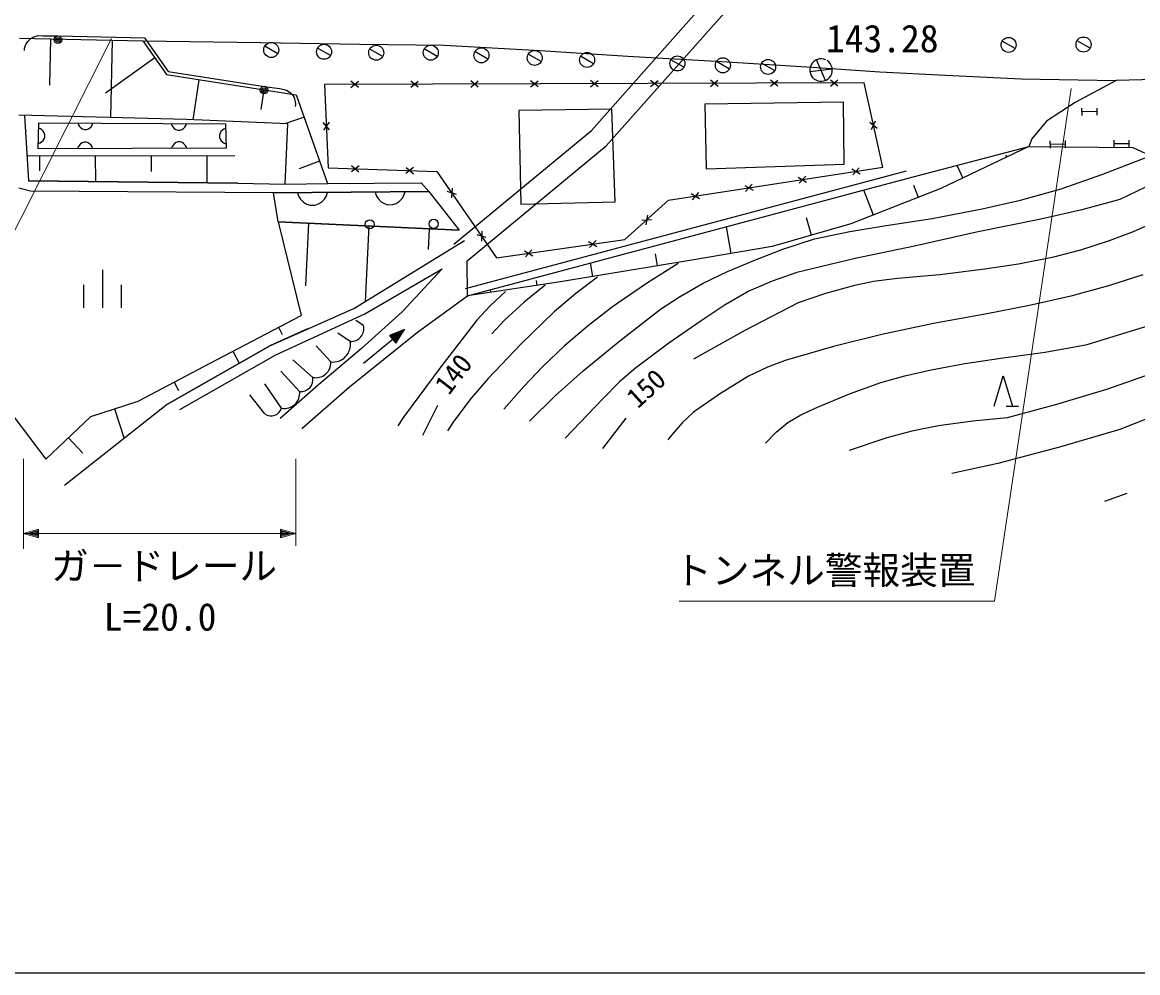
# Model space of a CAD drawing. Units: millimetres, scale not verified. Extents: x 40000 to 680000, y 20000 to 380000.
# Drawn here: x 383572 to 457626, y 205000 to 268084 of the extents above; entities that cross this region are included whole.
import ezdxf
from ezdxf.enums import TextEntityAlignment as Align

# ---------------------------------------------------------------- set-up
doc = ezdxf.new("R2010")
doc.units = ezdxf.units.MM
doc.header["$LTSCALE"] = 1000
for name, color, linetype, lineweight in [('M-BGD', 7, 'Continuous', 25), ('M-STR-HTXT', 7, 'Continuous', 13), ('M-TTL-BAND', 7, 'Continuous', 25)]:
    doc.layers.add(name, color=color, linetype=linetype, lineweight=lineweight)
doc.styles.add('ＭＳ ゴシック', font='')
doc.styles.get('ＭＳ ゴシック').set_extended_font_data('MS Gothic')

msp = doc.modelspace()

# ---------------------------------------------------------------- linework, layer by layer
at = {"layer": 'M-BGD'}
for p, q in [((421362, 260905), (453955, 297705)), ((422332, 259876), (455131, 296909)), ((383395, 267021), (391583, 266851)), ((383727, 266370), (383812, 266612)), ((383812, 266612), (383936, 266812)), ((383936, 266812), (384140, 267010)), ((384140, 267010), (384343, 267128)), ((384343, 267128), (384624, 267203)), ((384624, 267203), (384944, 267196)), ((384944, 267196), (385944, 267176)), ((385442, 266978), (385380, 263908)), ((385944, 267176), (391694, 267058)), ((389536, 266893), (389432, 261758)), ((391583, 266851), (393148, 264614)), ((391583, 266851), (399411, 266738)), ((391694, 267058), (393248, 264816)), ((399411, 266738), (405992, 266634)), ((405992, 266634), (411580, 266564)), ((449488, 266338), (448624, 266831)), ((454461, 266365), (453597, 266858)), ((383724, 266208), (383727, 266370)), ((400532, 266000), (399668, 266493)), ((404040, 265881), (403176, 266373)), ((407500, 265817), (406636, 266310)), ((411124, 265824), (410259, 266317)), ((411580, 266564), (417955, 266217)), ((414489, 265645), (413625, 266138)), ((418026, 265473), (417161, 265965)), ((417955, 266217), (423783, 265835)), ((392365, 265732), (389093, 263386)), ((421505, 265338), (420641, 265830)), ((423783, 265835), (430016, 265488)), ((427499, 265107), (426634, 265599)), ((430516, 264983), (429651, 265475)), ((430016, 265488), (435981, 265107)), ((433520, 264875), (432655, 265368)), ((436901, 264227), (436308, 265596)), ((393148, 264614), (401757, 263262)), ((393248, 264816), (399659, 263833)), ((435865, 264817), (437345, 265006)), ((435981, 265107), (440505, 264794)), ((440505, 264794), (444859, 264586)), ((444859, 264586), (449898, 264343)), ((395300, 264276), (394892, 261614)), ((399659, 263833), (400648, 263681)), ((400648, 263681), (400964, 263632)), ((400964, 263632), (401156, 263562)), ((439460, 264057), (403644, 263964)), ((403644, 263964), (403874, 258418)), ((405885, 263767), (405383, 264171)), ((405384, 263766), (405883, 264173)), ((409864, 263778), (409363, 264182)), ((409364, 263777), (409863, 264183)), ((413844, 263788), (413342, 264192)), ((413343, 263787), (413843, 264193)), ((417823, 263799), (417322, 264202)), ((417323, 263797), (417822, 264204)), ((421803, 263809), (421302, 264213)), ((421303, 263808), (421802, 264214)), ((425782, 263819), (425281, 264223)), ((425282, 263818), (425781, 264224)), ((429762, 263830), (429261, 264233)), ((429262, 263828), (429761, 264235)), ((433742, 263840), (433240, 264244)), ((433241, 263839), (433741, 264245)), ((437721, 263850), (437220, 264254)), ((437221, 263849), (437720, 264255)), ((440703, 258465), (439460, 264057)), ((449898, 264343), (456204, 264221)), ((456204, 264221), (453484, 262756)), ((458768, 264281), (456204, 264221)), ((399604, 263600), (399405, 262299)), ((401156, 263562), (401376, 263405)), ((401376, 263405), (401516, 263261)), ((401516, 263261), (401611, 263083)), ((401611, 263083), (401693, 262824)), ((401757, 263262), (403828, 257390)), ((401703, 262618), (401685, 262498)), ((401693, 262824), (401703, 262618)), ((422712, 262322), (416532, 262230)), ((416532, 262230), (416667, 256020)), ((422937, 256157), (422712, 262322)), ((438094, 262778), (428891, 262640)), ((428891, 262640), (428982, 258349)), ((438139, 258668), (438094, 262778)), ((453484, 262756), (451573, 261526)), ((453905, 262388), (453909, 261902)), ((454908, 262153), (453907, 262145)), ((454906, 262396), (454910, 261910)), ((394483, 261631), (383342, 261911)), ((383711, 261902), (383986, 257553)), ((384620, 259685), (384659, 261418)), ((384659, 261418), (397069, 261339)), ((401204, 261352), (394483, 261631)), ((402275, 261794), (401066, 261357)), ((403970, 260947), (403549, 261436)), ((403949, 261453), (403570, 260930)), ((439832, 261464), (440332, 261059)), ((439942, 260970), (440222, 261553)), ((451573, 261526), (450589, 260354)), ((384770, 261015), (384651, 261058)), ((384869, 260952), (384770, 261015)), ((384966, 260848), (384869, 260952)), ((385024, 260746), (384966, 260848)), ((385061, 260623), (385024, 260746)), ((387261, 261402), (387301, 261280)), ((387301, 261280), (387360, 261178)), ((387360, 261178), (387459, 261076)), ((387459, 261076), (387559, 261015)), ((387559, 261015), (387679, 260974)), ((387679, 260974), (387839, 260973)), ((387839, 260973), (387959, 261012)), ((387959, 261012), (388060, 261073)), ((388060, 261073), (388160, 261173)), ((388160, 261173), (388221, 261274)), ((388221, 261274), (388262, 261395)), ((393466, 261362), (393505, 261241)), ((393505, 261241), (393565, 261139)), ((393565, 261139), (393664, 261037)), ((393664, 261037), (393764, 260976)), ((393764, 260976), (393884, 260934)), ((393884, 260934), (394044, 260933)), ((394044, 260933), (394164, 260973)), ((394164, 260973), (394264, 261033)), ((394264, 261033), (394365, 261134)), ((394365, 261134), (394426, 261235)), ((394426, 261235), (394467, 261356)), ((396703, 260725), (396666, 260603)), ((396761, 260828), (396703, 260725)), ((396859, 260932), (396761, 260828)), ((396957, 260995), (396859, 260932)), ((397076, 261038), (396957, 260995)), ((397069, 261339), (397108, 259725)), ((401020, 257344), (401204, 261352)), ((412225, 253353), (421362, 260905)), ((384628, 260046), (384749, 260083)), ((384749, 260083), (384850, 260142)), ((384850, 260142), (384953, 260241)), ((384953, 260241), (385015, 260341)), ((385015, 260341), (385058, 260461)), ((385058, 260461), (385061, 260623)), ((387441, 260018), (387341, 259917)), ((387541, 260079), (387441, 260018)), ((387661, 260120), (387541, 260079)), ((387821, 260121), (387661, 260120)), ((387941, 260081), (387821, 260121)), ((388041, 260020), (387941, 260081)), ((388141, 259919), (388041, 260020)), ((393585, 259936), (393525, 259835)), ((393685, 260038), (393585, 259936)), ((393785, 260099), (393685, 260038)), ((393904, 260140), (393785, 260099)), ((394065, 260141), (393904, 260140)), ((394185, 260100), (394065, 260141)), ((394285, 260040), (394185, 260100)), ((394385, 259939), (394285, 260040)), ((394446, 259838), (394385, 259939)), ((396666, 260603), (396670, 260441)), ((396670, 260441), (396713, 260320)), ((396713, 260320), (396776, 260221)), ((396776, 260221), (396878, 260122)), ((396878, 260122), (396980, 260063)), ((396980, 260063), (397101, 260026)), ((450589, 260354), (450391, 259849)), ((451800, 260223), (451804, 259737)), ((452802, 259988), (451802, 259980)), ((452800, 260231), (452804, 259745)), ((456044, 260257), (456048, 259771)), ((457046, 260022), (456046, 260014)), ((457045, 260265), (457048, 259779)), ((383881, 259217), (397680, 259252)), ((397108, 259725), (384620, 259685)), ((384716, 259219), (384718, 258215)), ((387281, 259815), (387242, 259694)), ((387341, 259917), (387281, 259815)), ((388202, 259818), (388141, 259919)), ((388242, 259697), (388202, 259818)), ((388420, 259229), (388424, 257505)), ((392124, 259238), (392127, 258174)), ((393525, 259835), (393486, 259713)), ((394486, 259717), (394446, 259838)), ((395828, 259248), (395833, 257424)), ((413111, 252255), (422332, 259876)), ((442395, 257731), (450391, 259849)), ((450391, 259849), (444562, 257050)), ((448934, 259149), (448879, 259267)), ((450391, 259849), (457304, 259768)), ((457304, 259768), (458461, 259240)), ((403310, 258858), (401955, 258368)), ((405938, 258554), (405425, 258166)), ((405438, 258571), (405925, 258150)), ((409051, 258454), (409539, 258033)), ((426478, 256275), (440703, 258465)), ((428982, 258349), (438139, 258668)), ((446019, 257750), (445656, 258525)), ((455318, 257995), (458222, 259124)), ((403874, 258418), (411102, 258185)), ((409551, 258438), (409039, 258049)), ((411102, 258185), (415061, 252453)), ((413000, 250426), (442268, 258221)), ((413128, 249936), (442395, 257731)), ((413128, 249936), (442395, 257731)), ((435092, 257806), (435646, 257481)), ((435586, 257882), (435152, 257405)), ((438648, 258353), (439202, 258029)), ((439142, 258429), (438708, 257953)), ((452553, 257027), (455318, 257995)), ((384125, 256878), (383342, 257064)), ((383986, 257553), (397875, 257401)), ((397875, 257401), (384016, 257553)), ((397875, 257401), (401020, 257344)), ((397875, 257401), (401020, 257344)), ((401020, 257344), (403828, 257390)), ((401020, 257344), (403828, 257390)), ((403828, 257390), (410043, 257437)), ((410043, 257437), (410568, 256850)), ((412112, 257076), (412071, 256429)), ((431535, 257258), (432090, 256934)), ((432030, 257334), (431595, 256858)), ((444562, 257050), (438584, 254705)), ((443068, 256464), (442767, 257249)), ((449850, 256283), (452553, 257027)), ((458111, 257124), (456430, 256325)), ((400259, 256771), (384125, 256878)), ((400259, 256771), (410568, 256850)), ((410568, 256850), (400259, 256771)), ((400559, 254841), (400259, 256771)), ((401836, 256783), (401918, 256541)), ((401918, 256541), (402039, 256339)), ((402039, 256339), (402241, 256138)), ((403441, 256147), (403640, 256351)), ((403640, 256351), (403758, 256555)), ((403758, 256555), (403837, 256798)), ((406990, 256823), (407072, 256580)), ((407072, 256580), (407194, 256378)), ((407194, 256378), (407395, 256177)), ((408596, 256187), (408794, 256391)), ((408794, 256391), (408913, 256594)), ((408913, 256594), (408991, 256838)), ((410568, 256850), (412580, 254290)), ((412399, 256661), (411785, 256844)), ((423578, 253665), (426478, 256274)), ((427979, 256710), (428534, 256386)), ((428473, 256787), (428039, 256310)), ((440079, 255291), (439445, 256945)), ((447303, 255693), (449850, 256283)), ((456430, 256325), (453924, 255645)), ((402241, 256138), (402442, 256018)), ((402442, 256018), (402682, 255939)), ((402682, 255939), (403003, 255941)), ((403003, 255941), (403242, 256024)), ((403242, 256024), (403441, 256147)), ((407395, 256177), (407596, 256057)), ((407596, 256057), (407837, 255978)), ((407837, 255978), (408157, 255981)), ((408157, 255981), (408397, 256064)), ((408397, 256064), (408596, 256187)), ((416667, 256020), (422937, 256157)), ((443975, 255070), (447303, 255693)), ((453924, 255645), (451193, 255018)), ((412580, 254290), (400559, 254841)), ((400559, 254841), (412580, 254290)), ((400559, 254841), (402079, 248631)), ((402563, 254749), (402377, 250592)), ((424708, 254953), (425348, 254986)), ((425082, 255289), (424974, 254650)), ((435969, 253949), (435642, 255104)), ((440916, 254599), (443975, 255070)), ((451193, 255018), (446933, 254156)), ((457358, 254207), (459186, 255018)), ((406570, 254566), (406345, 249553)), ((410577, 254382), (410515, 253010)), ((414092, 254210), (414051, 253562)), ((430626, 252738), (430336, 254519)), ((438584, 254705), (433353, 253192)), ((436167, 253702), (438517, 254198)), ((438517, 254198), (440916, 254599)), ((446933, 254156), (442816, 253218)), ((455752, 253602), (457358, 254207)), ((405578, 249080), (412930, 253609)), ((414379, 253795), (413764, 253977)), ((415061, 252453), (423578, 253665)), ((421173, 253527), (421724, 253196)), ((421668, 253598), (421229, 253126)), ((434075, 253023), (436167, 253702)), ((453844, 252987), (455752, 253602)), ((416915, 252921), (417466, 252591)), ((417410, 252992), (416970, 252520)), ((425750, 251925), (425621, 252714)), ((433353, 253192), (427898, 252284)), ((432246, 252326), (434075, 253023)), ((442816, 253218), (438872, 252409)), ((452060, 252520), (453844, 252987)), ((413128, 249936), (413111, 252255)), ((427898, 252284), (419304, 250847)), ((421453, 251206), (421305, 252114)), ((427107, 252067), (425014, 250747)), ((430398, 251551), (432246, 252326)), ((438872, 252409), (434996, 251488)), ((447472, 251719), (449703, 252056)), ((449703, 252056), (452060, 252520)), ((388887, 251662), (388887, 249130)), ((406317, 248726), (411440, 251711)), ((411440, 251711), (408800, 248864)), ((421769, 251178), (420324, 250088)), ((428770, 250758), (430398, 251551)), ((434996, 251488), (433351, 250899)), ((440091, 250894), (441678, 251093)), ((441678, 251093), (444494, 251346)), ((444494, 251346), (447472, 251719)), ((457967, 251324), (455677, 250590)), ((387637, 250650), (387637, 249130)), ((390138, 250650), (390138, 249130)), ((419304, 250847), (413128, 249936)), ((414672, 250164), (414646, 250341)), ((418292, 250645), (416885, 249504)), ((417760, 250619), (417714, 250938)), ((425014, 250747), (422752, 249187)), ((427201, 249863), (428770, 250758)), ((433351, 250899), (431805, 250236)), ((436912, 250100), (438844, 250638)), ((438844, 250638), (440091, 250894)), ((455677, 250590), (453179, 249906)), ((409813, 247513), (413128, 249936)), ((415658, 250218), (414627, 249257)), ((420324, 250088), (418887, 248864)), ((425952, 249034), (427201, 249863)), ((431805, 250236), (430246, 249325)), ((435106, 249495), (436912, 250100)), ((453179, 249906), (450451, 249276)), ((400054, 246638), (405578, 249080)), ((408800, 248864), (406084, 246441)), ((414627, 249257), (413753, 248305)), ((416885, 249504), (415578, 248304)), ((418887, 248864), (416696, 246742)), ((422752, 249187), (421158, 247962)), ((423241, 246952), (425952, 249034)), ((430246, 249325), (428654, 248273)), ((431557, 247639), (435106, 249495)), ((450451, 249276), (447503, 248704)), ((396048, 245462), (402079, 248631)), ((400404, 246008), (406317, 248726)), ((406222, 247966), (405716, 248292)), ((413753, 248305), (411356, 245220)), ((415578, 248304), (414740, 247409)), ((428654, 248273), (426504, 246795)), ((444068, 248086), (440637, 247357)), ((447503, 248704), (444068, 248086)), ((402516, 247727), (400054, 246638)), ((400571, 247839), (400815, 247364)), ((405347, 246894), (404519, 247453)), ((405301, 243878), (409813, 247513)), ((406222, 245449), (408938, 247686)), ((408938, 247686), (407960, 247298)), ((408845, 247609), (408029, 247277)), ((408752, 247533), (408098, 247255)), ((408659, 247456), (408167, 247234)), ((408566, 247379), (408236, 247212)), ((408337, 247086), (408566, 247379)), ((408344, 247014), (408659, 247456)), ((408351, 246941), (408752, 247533)), ((408357, 246868), (408845, 247609)), ((408364, 246796), (408938, 247686)), ((421158, 247962), (419572, 246609)), ((428155, 245740), (431557, 247639)), ((440637, 247357), (437439, 246564)), ((454271, 246689), (458366, 247949)), ((400054, 246638), (393207, 242739)), ((393207, 242739), (400054, 246638)), ((404058, 245542), (403092, 246614)), ((407960, 247298), (408364, 246796)), ((408029, 247277), (408357, 246868)), ((408098, 247255), (408351, 246941)), ((408167, 247234), (408344, 247014)), ((408236, 247212), (408337, 247086)), ((408442, 247277), (408305, 247191)), ((408305, 247191), (408330, 247159)), ((408330, 247159), (408442, 247277)), ((416696, 246742), (414503, 244447)), ((419572, 246609), (418114, 245220)), ((420800, 244951), (423241, 246952)), ((426504, 246795), (424291, 245136)), ((451475, 246193), (454271, 246689)), ((394024, 242385), (400404, 246008)), ((397556, 246255), (397968, 245451)), ((406084, 246441), (403230, 244018)), ((437439, 246564), (434212, 245645)), ((448691, 245814), (451475, 246193)), ((391260, 242946), (396048, 245462)), ((402862, 244517), (401526, 245682)), ((411356, 245220), (408891, 241877)), ((418114, 245220), (416870, 243901)), ((424291, 245136), (423227, 244216)), ((433037, 245197), (431794, 244601)), ((434212, 245645), (433037, 245197)), ((443916, 245015), (446143, 245440)), ((446143, 245440), (448691, 245814)), ((401987, 243585), (400744, 244937)), ((414503, 244447), (413379, 243135)), ((418964, 243306), (420800, 244951)), ((431794, 244601), (429918, 243438)), ((440564, 244174), (442156, 244627)), ((442156, 244627), (443916, 245015)), ((448104, 242595), (448704, 244620)), ((448704, 244620), (449304, 242595)), ((458593, 244764), (455548, 243703)), ((381418, 243978), (385135, 239087)), ((393654, 244204), (393942, 243642)), ((400790, 242467), (399685, 244098)), ((403230, 244018), (400698, 241781)), ((402125, 241128), (405301, 243878)), ((416870, 243901), (415553, 242397)), ((423227, 244216), (422088, 243079)), ((438492, 243420), (440564, 244174)), ((455548, 243703), (452236, 242706)), ((388130, 241920), (391260, 242946)), ((399685, 242094), (398672, 243352)), ((413379, 243135), (412226, 241614)), ((417239, 241615), (418964, 243306)), ((422088, 243079), (419618, 240478)), ((429918, 243438), (428141, 242213)), ((436371, 242533), (438492, 243420)), ((393207, 242739), (386381, 237340)), ((389695, 242433), (390326, 240460)), ((411133, 242641), (410145, 240655)), ((428141, 242213), (427384, 241490)), ((435264, 242033), (436371, 242533)), ((448904, 242595), (449704, 242595)), ((452236, 242706), (448966, 241828)), ((459820, 242403), (456430, 241059)), ((385135, 239087), (388130, 241920)), ((408891, 241877), (408495, 241295)), ((412226, 241614), (411796, 240975)), ((422111, 239802), (423667, 241814)), ((427384, 241490), (426589, 240573)), ((433617, 240889), (434398, 241531)), ((434398, 241531), (435264, 242033)), ((446671, 241614), (444401, 241295)), ((448966, 241828), (446671, 241614)), ((432918, 240158), (433617, 240889)), ((442632, 240948), (440963, 240506)), ((444401, 241295), (442632, 240948)), ((456430, 241059), (452438, 239889)), ((386632, 240504), (387581, 239476)), ((426589, 240573), (426421, 240371)), ((440963, 240506), (438466, 239660)), ((452438, 239889), (448350, 238798)), ((448350, 238798), (445279, 238131)), ((456905, 236814), (455421, 236283))]:
    msp.add_line(p, q, dxfattribs=at)
for centre in [(400100, 266246), (403608, 266127), (449056, 266584), (454029, 266611), (407068, 266064), (410691, 266070), (414057, 265892), (417594, 265719), (421073, 265584), (427067, 265353), (430083, 265229), (433088, 265122)]:
    msp.add_circle(centre, 498, dxfattribs=at)
msp.add_arc((436606, 264913), 746, 64.52853, 57.99538, dxfattribs=at)
for centre, major_axis in [((385939, 266923), (0, 253)), ((385939, 266923), (0, -152)), ((385939, 266923), (0, 50.6)), ((399621, 263582), (0, 253)), ((399621, 263582), (0, -152)), ((399621, 263582), (0, 50.6)), ((406641, 254672), (0, -304)), ((410885, 254704), (0, -304))]:
    msp.add_ellipse(centre, major_axis=major_axis, ratio=0.987815, dxfattribs=at)
for centre, major_axis, start_param, end_param in [((405388, 247762), (0, -869), 6.23624, 8.09083), ((404202, 246707), (0, 1174), 3.017238, 4.871828), ((403080, 245484), (0, -992), 6.058147, 7.912737), ((402079, 244383), (0, 804), 3.025331, 4.879921), ((400974, 243480), (0, 1031), 2.959717, 4.814307), ((400099, 242700), (0, -737), 5.677641, 7.532231)]:
    msp.add_ellipse(centre, major_axis=major_axis, ratio=0.987815, start_param=start_param, end_param=end_param, dxfattribs=at)
at = {"layer": 'M-STR-HTXT'}
for p, q in [((389492, 267001), (373692, 235713)), ((453218, 263693), (448113, 229657)), ((383643, 239109), (383643, 233145)), ((401725, 233343), (401725, 239109)), ((383643, 234158), (384644, 234442)), ((384644, 233874), (383643, 234158)), ((383643, 234158), (401725, 234158)), ((383923, 234158), (384604, 234361)), ((384604, 233956), (383923, 234158)), ((384084, 234158), (384564, 234280)), ((384564, 234037), (384084, 234158)), ((384324, 234158), (384524, 234199)), ((384524, 234118), (384324, 234158)), ((384524, 234199), (384524, 234118)), ((384564, 234280), (384564, 234037)), ((384604, 234361), (384604, 233956)), ((384644, 234442), (384644, 233874)), ((400724, 233874), (400724, 234442)), ((400724, 234442), (401725, 234158)), ((401725, 234158), (400724, 233874)), ((400764, 233956), (400764, 234361)), ((400764, 234361), (401445, 234158)), ((401445, 234158), (400764, 233956)), ((400804, 234037), (400804, 234280)), ((400804, 234280), (401284, 234158)), ((401284, 234158), (400804, 234037)), ((400844, 234118), (400844, 234199)), ((400844, 234199), (401044, 234158)), ((401044, 234158), (400844, 234118)), ((448113, 229657), (427192, 229657))]:
    msp.add_line(p, q, dxfattribs=at)
at = {"layer": 'M-TTL-BAND'}
msp.add_line((40000, 205000), (579000, 205000), dxfattribs=at)

# ---------------------------------------------------------------- texts
at = {"layer": 'M-BGD', "style": 'ＭＳ ゴシック'}
msp.add_text('143.28', height=1833, dxfattribs=at).set_placement((436927, 265546), align=Align.BOTTOM_LEFT)
for s, rotation, p in [('140', 52.4, (412208, 243037)), ('150', 42.4, (424702, 242104))]:
    msp.add_text(s, height=1320, rotation=rotation, dxfattribs=at).set_placement(p, align=Align.BOTTOM_LEFT)
at = {"layer": 'M-STR-HTXT', "style": 'ＭＳ ゴシック'}
for s, p in [('ガ－ドレール', (385485, 230535)), ('トンネル警報装置', (426852, 230246)), ('L=20.0', (388981, 227154))]:
    msp.add_text(s, height=1833, dxfattribs=at).set_placement(p, align=Align.BOTTOM_LEFT)

doc.saveas('drawing.dxf')
